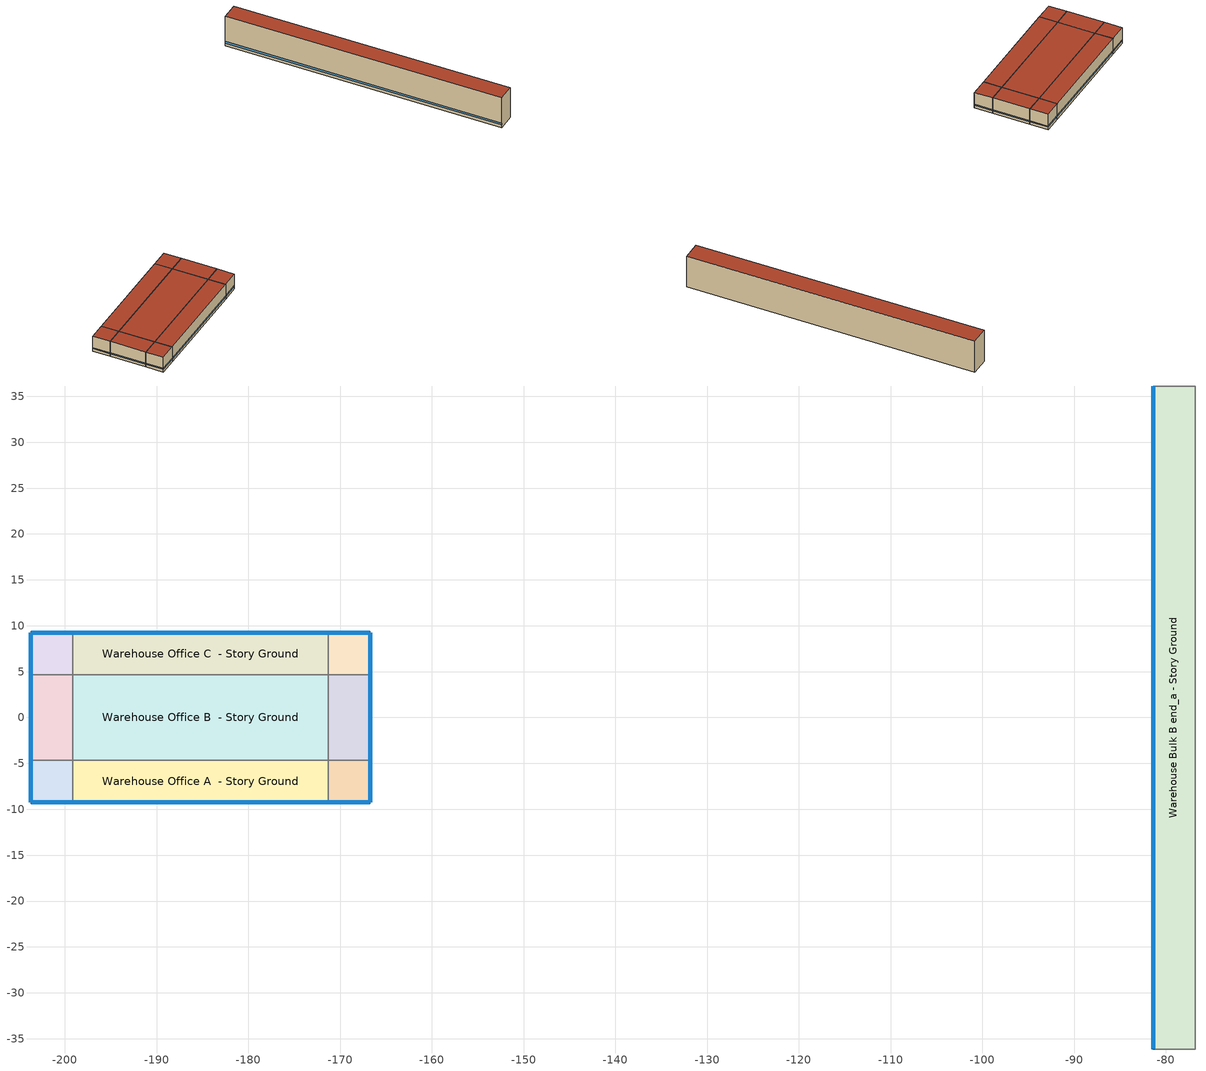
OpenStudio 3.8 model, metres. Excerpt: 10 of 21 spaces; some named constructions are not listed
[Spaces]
Warehouse Bulk B end_a - Story Ground
 floor ground (Foundation F 126 Perim 7226 Area 33036): -81.4,-36.13 -81.4,36.13 -76.83,36.13 -76.83,-36.13 z0
 wall outside: -81.4,36.13 -81.4,-36.13 z0:8.53
 wall to Warehouse Bulk C end_a - Story Ground: -76.83,36.13 -81.4,36.13 z0:8.53
 wall to Warehouse Bulk B  - Story Ground: -76.83,-36.13 -76.83,36.13 z0:8.53
 wall to Warehouse Bulk A end_a - Story Ground: -81.4,-36.13 -76.83,-36.13 z0:8.53
 window (Window U-0.75 SHGC 0.48): -81.4,36.1 -81.4,-36.1 z0.76:1.27
 roof outside: -76.83,-36.13 -76.83,36.13 -81.4,36.13 -81.4,-36.13 z8.53
Warehouse Office A end_a - Story Ground
 floor ground (Foundation F 126 Perim 914 Area 209): -203.7,-9.24 -203.7,-4.67 -199.13,-4.67 -199.13,-9.24 z0
 wall outside: -203.7,-4.67 -203.7,-9.24 -199.13,-9.24 z0:4.27
 wall to Warehouse Office B end_a - Story Ground: -199.13,-4.67 -203.7,-4.67 z0:4.27
 wall to Warehouse Office A  - Story Ground: -199.13,-9.24 -199.13,-4.67 z0:4.27
 window (Window U-0.75 SHGC 0.48): -203.68,-9.24 -199.15,-9.24 / -203.7,-4.69 -203.7,-9.21 z0.76:1.02
 roof outside: -199.13,-9.24 -199.13,-4.67 -203.7,-4.67 -203.7,-9.24 z4.27
Warehouse Office B end_a - Story Ground
 floor ground (Foundation F 126 Perim 933 Area 4267): -203.7,-4.67 -203.7,4.67 -199.13,4.67 -199.13,-4.67 z0
 wall outside: -203.7,4.67 -203.7,-4.67 z0:4.27
 wall to Warehouse Office C end_a - Story Ground: -199.13,4.67 -203.7,4.67 z0:4.27
 wall to Warehouse Office B  - Story Ground: -199.13,-4.67 -199.13,4.67 z0:4.27
 window (Window U-0.75 SHGC 0.48): -203.7,4.64 -203.7,-4.64 z0.76:1.02
 roof outside: -199.13,-4.67 -199.13,4.67 -203.7,4.67 -203.7,-4.67 z4.27
Warehouse Office C end_a - Story Ground
 floor ground (Foundation F 126 Perim 914 Area 209): -203.7,4.67 -203.7,9.24 -199.13,9.24 -199.13,4.67 z0
 wall outside: -199.13,9.24 -203.7,9.24 -203.7,4.67 z0:4.27
 wall to Warehouse Office C  - Story Ground: -199.13,4.67 -199.13,9.24 z0:4.27
 window (Window U-0.75 SHGC 0.48): -203.7,9.21 -203.7,4.69 / -199.15,9.24 -203.68,9.24 z0.76:1.02
 roof outside: -199.13,4.67 -199.13,9.24 -203.7,9.24 -203.7,4.67 z4.27
Warehouse Office A  - Story Ground
 floor ground (Foundation F 126 Perim 2781 Area 12715): -199.13,-9.24 -199.13,-4.67 -171.32,-4.67 -171.32,-9.24 z0
 wall outside: -199.13,-9.24 -171.32,-9.24 z0:4.27
 wall to Warehouse Office B  - Story Ground: -171.32,-4.67 -199.13,-4.67 z0:4.27
 wall to Warehouse Office A end_b - Story Ground: -171.32,-9.24 -171.32,-4.67 z0:4.27
 window (Window U-0.75 SHGC 0.48): -199.1,-9.24 -171.34,-9.24 z0.76:1.02
 roof outside: -171.32,-9.24 -171.32,-4.67 -199.13,-4.67 -199.13,-9.24 z4.27
Warehouse Office B  - Story Ground
 floor ground (Foundation F 126 Perim 0 Area 25957): -199.13,-4.67 -199.13,4.67 -171.32,4.67 -171.32,-4.67 z0
 wall to Warehouse Office C  - Story Ground: -171.32,4.67 -199.13,4.67 z0:4.27
 wall to Warehouse Office B end_b - Story Ground: -171.32,-4.67 -171.32,4.67 z0:4.27
 roof outside: -171.32,-4.67 -171.32,4.67 -199.13,4.67 -199.13,-4.67 z4.27
Warehouse Office C  - Story Ground
 floor ground (Foundation F 126 Perim 2781 Area 12715): -199.13,4.67 -199.13,9.24 -171.32,9.24 -171.32,4.67 z0
 wall outside: -171.32,9.24 -199.13,9.24 z0:4.27
 wall to Warehouse Office C end_b - Story Ground: -171.32,4.67 -171.32,9.24 z0:4.27
 window (Window U-0.75 SHGC 0.48): -171.34,9.24 -199.1,9.24 z0.76:1.02
 roof outside: -171.32,4.67 -171.32,9.24 -199.13,9.24 -199.13,4.67 z4.27
Warehouse Office A end_b - Story Ground
 floor ground (Foundation F 126 Perim 914 Area 209): -171.32,-9.24 -171.32,-4.67 -166.75,-4.67 -166.75,-9.24 z0
 wall outside: -171.32,-9.24 -166.75,-9.24 -166.75,-4.67 z0:4.27
 wall to Warehouse Office B end_b - Story Ground: -166.75,-4.67 -171.32,-4.67 z0:4.27
 window (Window U-0.75 SHGC 0.48): -171.29,-9.24 -166.77,-9.24 / -166.75,-9.21 -166.75,-4.69 z0.76:1.02
 roof outside: -166.75,-9.24 -166.75,-4.67 -171.32,-4.67 -171.32,-9.24 z4.27
Warehouse Office B end_b - Story Ground
 floor ground (Foundation F 126 Perim 933 Area 4267): -171.32,-4.67 -171.32,4.67 -166.75,4.67 -166.75,-4.67 z0
 wall outside: -166.75,-4.67 -166.75,4.67 z0:4.27
 wall to Warehouse Office C end_b - Story Ground: -166.75,4.67 -171.32,4.67 z0:4.27
 window (Window U-0.75 SHGC 0.48): -166.75,-4.64 -166.75,4.64 z0.76:1.02
 roof outside: -166.75,-4.67 -166.75,4.67 -171.32,4.67 -171.32,-4.67 z4.27
Warehouse Office C end_b - Story Ground
 floor ground (Foundation F 126 Perim 914 Area 209): -171.32,4.67 -171.32,9.24 -166.75,9.24 -166.75,4.67 z0
 wall outside: -166.75,4.67 -166.75,9.24 -171.32,9.24 z0:4.27
 window (Window U-0.75 SHGC 0.48): -166.77,9.24 -171.29,9.24 / -166.75,4.69 -166.75,9.21 z0.76:1.02
 roof outside: -166.75,4.67 -166.75,9.24 -171.32,9.24 -171.32,4.67 z4.27
[SizingPeriod:DesignDay] Barometric Pressure {Pa}=99595; Wind Speed {m/s}=3.6; Wind Direction {deg}=260; Rain Indicator=No; Snow Indicator=No; Day of Month=21; Day Type=SummerDesignDay; Daylight Saving Time Indicator=No; Humidity Condition Type=Wetbulb; Dry-Bulb Temperature Range Modifier Type=DefaultMultipliers; Solar Model Indicator=ASHRAETau
Name | Maximum Dry-Bulb Temperature {C} | Daily Dry-Bulb Temperature Range {deltaC} | Month | Wetbulb or DewPoint at Maximum Dry-Bulb {C} | ASHRAE Clear Sky Optical Depth for Beam Irradiance | ASHRAE Clear Sky Optical Depth for Diffuse Irradiance
Oswego Co October .4% Condns DB=>MCWB 1 | 25 | 8.7 | 10 | 18.2 | 0.342 | 2.484
Oswego Co September .4% Condns DB=>MCWB 1 | 31 | 10.4 | 9 | 21.9 | 0.371 | 2.404
[Sizing:Zone] Zone Cooling Design Supply Air Temperature Input Method=SupplyAirTemperature; Zone Cooling Design Supply Air Temperature {C}=14; Zone Cooling Design Supply Air Temperature Difference {deltaC}=11.11; Zone Heating Design Supply Air Temperature Input Method=SupplyAirTemperature; Zone Heating Design Supply Air Temperature {C}=40; Zone Heating Design Supply Air Temperature Difference {deltaC}=11.11; Zone Cooling Design Supply Air Humidity Ratio {kg-H2O/kg-air}=0.0085; Zone Heating Design Supply Air Humidity Ratio {kg-H2O/kg-air}=0.008; Cooling Design Air Flow Method=DesignDay; Heating Design Air Flow Method=DesignDay; Account for Dedicated Outdoor Air System=No; Dedicated Outdoor Air System Control Strategy=NeutralSupplyAir; Dedicated Outdoor Air Low Setpoint Temperature for Design {C}=autosize; Dedicated Outdoor Air High Setpoint Temperature for Design {C}=autosize; Zone Load Sizing Method=Sensible Load Only No Latent Load; Zone Latent Cooling Design Supply Air Humidity Ratio Input Method=HumidityRatioDifference; Zone Cooling Design Supply Air Humidity Ratio Difference {kgWater/kgDryAir}=0.005; Zone Latent Heating Design Supply Air Humidity Ratio Input Method=HumidityRatioDifference; Zone Humidification Design Supply Air Humidity Ratio Difference {kgWater/kgDryAir}=0.005
Zone Warehouse Bulk A end_a - Story Ground; Zone Warehouse Bulk B end_a - Story Ground; Zone Warehouse Bulk C end_a - Story Ground; Zone Warehouse Bulk A  - Story Ground; Zone Warehouse Bulk B  - Story Ground; Zone Warehouse Bulk C  - Story Ground; Zone Warehouse Fine A  - Story Ground; Zone Warehouse Fine B  - Story Ground; Zone Warehouse Fine C  - Story Ground; Zone Warehouse Fine A end_b - Story Ground; Zone Warehouse Fine B end_b - Story Ground; Zone Warehouse Fine C end_b - Story Ground; Zone Warehouse Office A end_a - Story Ground; Zone Warehouse Office B end_a - Story Ground; Zone Warehouse Office C end_a - Story Ground; Zone Warehouse Office A  - Story Ground; Zone Warehouse Office B  - Story Ground; Zone Warehouse Office C  - Story Ground; Zone Warehouse Office A end_b - Story Ground; Zone Warehouse Office B end_b - Story Ground; Zone Warehouse Office C end_b - Story Ground
[Zone equipment]
Zone Warehouse Bulk A end_a - Story Ground: Zone Warehouse Bulk A end_a - Story Ground Electric Baseboard
Zone Warehouse Bulk B end_a - Story Ground: Zone Warehouse Bulk B end_a - Story Ground Electric Baseboard
Zone Warehouse Bulk C end_a - Story Ground: Zone Warehouse Bulk C end_a - Story Ground Electric Baseboard
Zone Warehouse Bulk A  - Story Ground: Zone Warehouse Bulk A  - Story Ground Electric Baseboard
Zone Warehouse Bulk B  - Story Ground: Zone Warehouse Bulk B  - Story Ground Electric Baseboard
Zone Warehouse Bulk C  - Story Ground: Zone Warehouse Bulk C  - Story Ground Electric Baseboard
Zone Warehouse Fine A  - Story Ground: Zone Warehouse Fine A  - Story Ground Electric Baseboard
Zone Warehouse Fine B  - Story Ground: Zone Warehouse Fine B  - Story Ground Electric Baseboard
Zone Warehouse Fine C  - Story Ground: Zone Warehouse Fine C  - Story Ground Electric Baseboard
Zone Warehouse Fine A end_b - Story Ground: Zone Warehouse Fine A end_b - Story Ground Electric Baseboard
Zone Warehouse Fine B end_b - Story Ground: Zone Warehouse Fine B end_b - Story Ground Electric Baseboard
Zone Warehouse Fine C end_b - Story Ground: Zone Warehouse Fine C end_b - Story Ground Electric Baseboard
Zone Warehouse Office A end_a - Story Ground: Zone Warehouse Office A end_a - Story Ground Electric Baseboard
Zone Warehouse Office B end_a - Story Ground: Zone Warehouse Office B end_a - Story Ground Electric Baseboard
Zone Warehouse Office C end_a - Story Ground: Zone Warehouse Office C end_a - Story Ground Electric Baseboard
Zone Warehouse Office A  - Story Ground: Zone Warehouse Office A  - Story Ground Electric Baseboard
Zone Warehouse Office B  - Story Ground: Zone Warehouse Office B  - Story Ground Electric Baseboard
Zone Warehouse Office C  - Story Ground: Zone Warehouse Office C  - Story Ground Electric Baseboard
Zone Warehouse Office A end_b - Story Ground: Zone Warehouse Office A end_b - Story Ground Electric Baseboard
Zone Warehouse Office B end_b - Story Ground: Zone Warehouse Office B end_b - Story Ground Electric Baseboard
Zone Warehouse Office C end_b - Story Ground: Zone Warehouse Office C end_b - Story Ground Electric Baseboard
[ZoneHVAC:Baseboard:Convective:Electric] Availability Schedule=Always On Discrete; Efficiency=1
Name | Nominal Capacity {W}
Zone Warehouse Bulk A  - Story Ground Electric Baseboard | 73607.7
Zone Warehouse Bulk A end_a - Story Ground Electric Baseboard | 5301.35
Zone Warehouse Bulk B  - Story Ground Electric Baseboard | 367470
Zone Warehouse Bulk B end_a - Story Ground Electric Baseboard | 49018.8
Zone Warehouse Bulk C  - Story Ground Electric Baseboard | 73673.9
Zone Warehouse Bulk C end_a - Story Ground Electric Baseboard | 5304.29
Zone Warehouse Fine A  - Story Ground Electric Baseboard | 31116.6
Zone Warehouse Fine A end_b - Story Ground Electric Baseboard | 5368.44
Zone Warehouse Fine B  - Story Ground Electric Baseboard | 167383
Zone Warehouse Fine B end_b - Story Ground Electric Baseboard | 50101.8
Zone Warehouse Fine C  - Story Ground Electric Baseboard | 31145.6
Zone Warehouse Fine C end_b - Story Ground Electric Baseboard | 5371.46
Zone Warehouse Office A  - Story Ground Electric Baseboard | 20403.9
Zone Warehouse Office A end_a - Story Ground Electric Baseboard; Zone Warehouse Office C end_b - Story Ground Electric Baseboard | 4880.55
Zone Warehouse Office A end_b - Story Ground Electric Baseboard | 4878.79
Zone Warehouse Office B  - Story Ground Electric Baseboard | 24143
Zone Warehouse Office B end_a - Story Ground Electric Baseboard | 7049.85
Zone Warehouse Office B end_b - Story Ground Electric Baseboard | 7046.15
Zone Warehouse Office C  - Story Ground Electric Baseboard | 20414.9
Zone Warehouse Office C end_a - Story Ground Electric Baseboard | 4882.32
[Schedule:Ruleset]
Name | Default Day Schedule | Summer Design Day Schedule | Winter Design Day Schedule
Warehouse Bldg Occ | Warehouse Bldg Occ Default | Warehouse Bldg Occ Summer Design Day | Warehouse Bldg Occ Winter Design Day
Warehouse Activity | Warehouse Activity Default | Warehouse Activity Summer Design Day | Warehouse Activity Winter Design Day
Warehouse BLDG_LIGHT_STORAGE_SCH | Warehouse BLDG_LIGHT_STORAGE_SCH Default | Warehouse BLDG_LIGHT_STORAGE_SCH Summer Design Day | Warehouse BLDG_LIGHT_STORAGE_SCH Winter Design Day
Warehouse Bldg Equip | Warehouse Bldg Equip Default | Warehouse Bldg Equip Summer Design Day | Warehouse Bldg Equip Winter Design Day
Clothing Schedule | Clothing Schedule Default Winter Clothes
Warehouse BLDG_LIGHT_OFFICE_SCH | Warehouse BLDG_LIGHT_OFFICE_SCH Default | Warehouse BLDG_LIGHT_OFFICE_SCH Summer Design Day | Warehouse BLDG_LIGHT_OFFICE_SCH Winter Design Day
Warehouse Office_Plug_SCH | Warehouse Office_Plug_SCH Default | Warehouse Office_Plug_SCH Summer Design Day | Warehouse Office_Plug_SCH Winter Design Day
Warehouse Cooling Setpoint | Warehouse Cooling Setpoint Default | Warehouse Cooling Setpoint Summer Design Day
[Schedule:Day]
Warehouse Bldg Occ Default: Average, 4, 15, 0, 4, 30, 0.0375, 4, 45, 0.075, 5, 0, 0.1125, 5, 15, 0.15, 5, 30, 0.2875, 5, 45, 0.425, 6, 0, 0.5625, 6, 15, 0.7, 6, 30, 0.75, 6, 45, 0.8, 7, 0, 0.85, 7, 15, 0.9, 10, 22, 0.9, 10, 37, 0.8, 10, 52, 0.7, 11, 7, 0.6, 11, 22, 0.5, 11, 37, 0.5875, 11, 52, 0.675, 12, 7, 0.7625, 12, 22, 0.85, 15, 30, 0.85, 15, 45, 0.6875, 16, 0, 0.525, 16, 15, 0.3625, 16, 30, 0.2, 16, 45, 0.15, 17, 0, 0.1, 17, 15, 0.05, 17, 30, 0, 24, 0, 0
Warehouse Bldg Occ Summer Design Day; Warehouse BLDG_LIGHT_STORAGE_SCH Summer Design Day; Always On Default; Clothing Schedule Default Winter Clothes; Warehouse BLDG_LIGHT_OFFICE_SCH Summer Design Day; Warehouse Office_Plug_SCH Summer Design Day: 24, 0, 1
Warehouse Bldg Occ Winter Design Day; Warehouse BLDG_LIGHT_STORAGE_SCH Winter Design Day; Work Efficiency Schedule Default; Warehouse BLDG_LIGHT_OFFICE_SCH Winter Design Day; Warehouse Office_Plug_SCH Winter Design Day: 24, 0, 0
Warehouse Bldg Occ WntrDsn|Wknd Day: Average, 7, 30, 0, 24, 0, 0
Warehouse Activity Default; autogen Warehouse Activity 0_day_sch: Average, 24, 0, 120
Warehouse Activity Winter Design Day; Warehouse Activity Summer Design Day: 24, 0, 120
Warehouse BLDG_LIGHT_STORAGE_SCH Default: Average, 7, 30, 0.1, 24, 0, 0.1
Warehouse BLDG_LIGHT_STORAGE_SCH Wkdy Day: Average, 4, 15, 0.1, 4, 30, 0.225, 4, 45, 0.35, 5, 0, 0.475, 5, 15, 0.6, 5, 30, 0.6375, 5, 45, 0.675, 6, 0, 0.7125, 6, 15, 0.75, 6, 30, 0.775, 6, 45, 0.8, 7, 0, 0.825, 7, 15, 0.85, 15, 30, 0.85, 15, 45, 0.825, 16, 0, 0.8, 16, 15, 0.775, 16, 30, 0.75, 16, 45, 0.7125, 17, 0, 0.675, 17, 15, 0.6375, 17, 30, 0.6, 17, 45, 0.475, 18, 0, 0.35, 18, 15, 0.225, 18, 30, 0.1, 24, 0, 0.1
Warehouse Bldg Equip Default: Average, 5, 45, 0.25, 17, 0, 1, 24, 0, 0.25
Warehouse Bldg Equip Summer Design Day; Warehouse Bldg Equip Winter Design Day: 8, 0, 0.25, 17, 0, 1, 24, 0, 0.25
Warehouse Bldg Equip Wknd|Hol Day: Average, 7, 30, 0.25, 24, 0, 0.25
Clothing Schedule Summer Clothes: 24, 0, 0.5
Air Velocity Schedule Default: 24, 0, 0.2
Warehouse BLDG_LIGHT_OFFICE_SCH Default: Average, 7, 30, 0.18, 24, 0, 0.18
Warehouse BLDG_LIGHT_OFFICE_SCH Wkdy Day: Average, 3, 15, 0.18, 3, 30, 0.184186, 3, 45, 0.188371, 4, 0, 0.192556, 4, 15, 0.196742, 4, 30, 0.237373, 4, 45, 0.278005, 5, 0, 0.318636, 5, 15, 0.359268, 5, 30, 0.434115, 5, 45, 0.508963, 6, 0, 0.583811, 6, 15, 0.658658, 10, 22, 0.658658, 10, 37, 0.639412, 10, 52, 0.620165, 11, 7, 0.600919, 11, 22, 0.581672, 11, 37, 0.600919, 11, 52, 0.620165, 12, 7, 0.639412, 12, 22, 0.658658, 16, 30, 0.658658, 16, 45, 0.624442, 17, 0, 0.590226, 17, 15, 0.55601, 17, 30, 0.521794, 17, 45, 0.436345, 18, 0, 0.350897, 18, 15, 0.265448, 18, 30, 0.18, 24, 0, 0.18
Warehouse Office_Plug_SCH Default: Average, 7, 30, 0.25545, 24, 0, 0.25545
Warehouse Office_Plug_SCH Wkdy Day: Average, 3, 15, 0.25545, 3, 30, 0.264289, 3, 45, 0.273128, 4, 0, 0.281967, 4, 15, 0.290807, 4, 30, 0.339274, 4, 45, 0.387742, 5, 0, 0.43621, 5, 15, 0.484677, 5, 30, 0.605847, 5, 45, 0.727016, 6, 0, 0.848186, 6, 15, 0.969355, 16, 30, 0.969355, 16, 45, 0.848186, 17, 0, 0.727016, 17, 15, 0.605847, 17, 30, 0.484677, 17, 45, 0.427371, 18, 0, 0.370064, 18, 15, 0.312757, 18, 30, 0.25545, 24, 0, 0.25545
Warehouse HtgSetp Sat Day: Average, 1, 30, 21.1, 13, 30, 15.6, 24, 0, 21.1
Warehouse HtgSetp Sun Day: Average, 7, 30, 15.6, 24, 0, 15.6
Warehouse Cooling Setpoint Default: Average, 7, 30, 29.5556, 24, 0, 29.5556
Warehouse Cooling Setpoint Sat Day: Average, 15, 30, 29.5556, 24, 0, 29.5556
Warehouse Cooling Setpoint Summer Design Day: 6, 0, 30, 17, 0, 24, 24, 0, 30
Warehouse Cooling Setpoint Wkdy|SmrDsn Day: Average, 3, 45, 29.5556, 17, 0, 24, 24, 0, 29.5556
Building Hours of Operation NonResidential Sunday; Building Hours of Operation NonResidential Sunday 1: 7, 30, 0, 23, 0, 1, 24, 0, 0
autogen Warehouse ClgSetp BulkStorage 0_day_sch: Average, 24, 0, 50
autogen Warehouse ClgSetp FineStorage 0_day_sch: Average, 24, 0, 26.7
autogen Warehouse HtgSetp BulkStorage 0_day_sch; autogen Warehouse HtgSetp FineStorage 0_day_sch: Average, 24, 0, 16.1111
Infiltration HVAC Off Schedule Schedule Day 0 1: 7, 30, 1, 23, 0, 0, 24, 0, 1
[Schedule:Rule]
Schedule Rule 1: Schedule Ruleset=Warehouse Bldg Occ; Rule Order=0; Day Schedule=Warehouse Bldg Occ WntrDsn|Wknd Day; Apply Sunday=Yes; Apply Saturday=Yes; Date Specification Type=DateRange; Start Month=1; Start Day=1; End Month=12; End Day=31
Schedule Rule 2: Schedule Ruleset=Warehouse BLDG_LIGHT_STORAGE_SCH; Rule Order=0; Day Schedule=Warehouse BLDG_LIGHT_STORAGE_SCH Wkdy Day; Date Specification Type=DateRange; Start Month=1; Start Day=1; End Month=12; End Day=31; Apply Monday=Yes; Apply Tuesday=Yes; Apply Wednesday=Yes; Apply Thursday=Yes; Apply Friday=Yes
Schedule Rule 4: Schedule Ruleset=Warehouse Bldg Equip; Rule Order=0; Day Schedule=Warehouse Bldg Equip Wknd|Hol Day; Apply Sunday=Yes; Apply Saturday=Yes; Date Specification Type=DateRange; Start Month=1; Start Day=1; End Month=12; End Day=31
Schedule Rule 5: Schedule Ruleset=Clothing Schedule; Rule Order=0; Day Schedule=Clothing Schedule Summer Clothes; Date Specification Type=DateRange; Start Month=5; Start Day=1; End Month=9; End Day=30
Schedule Rule 6: Schedule Ruleset=Warehouse BLDG_LIGHT_OFFICE_SCH; Rule Order=0; Day Schedule=Warehouse BLDG_LIGHT_OFFICE_SCH Wkdy Day; Date Specification Type=DateRange; Start Month=1; Start Day=1; End Month=12; End Day=31; Apply Monday=Yes; Apply Tuesday=Yes; Apply Wednesday=Yes; Apply Thursday=Yes; Apply Friday=Yes
Schedule Rule 7: Schedule Ruleset=Warehouse Office_Plug_SCH; Rule Order=0; Day Schedule=Warehouse Office_Plug_SCH Wkdy Day; Date Specification Type=DateRange; Start Month=1; Start Day=1; End Month=12; End Day=31; Apply Monday=Yes; Apply Tuesday=Yes; Apply Wednesday=Yes; Apply Thursday=Yes; Apply Friday=Yes
Schedule Rule 10: Schedule Ruleset=Warehouse Cooling Setpoint; Rule Order=1; Day Schedule=Warehouse Cooling Setpoint Sat Day; Apply Saturday=Yes; Date Specification Type=DateRange; Start Month=1; Start Day=1; End Month=12; End Day=31
Schedule Rule 11: Schedule Ruleset=Warehouse Cooling Setpoint; Rule Order=0; Day Schedule=Warehouse Cooling Setpoint Wkdy|SmrDsn Day; Date Specification Type=DateRange; Start Month=1; Start Day=1; End Month=12; End Day=31; Apply Monday=Yes; Apply Tuesday=Yes; Apply Wednesday=Yes; Apply Thursday=Yes; Apply Friday=Yes
autogen Warehouse Activity 0: Schedule Ruleset=Warehouse Activity; Rule Order=0; Day Schedule=autogen Warehouse Activity 0_day_sch; Apply Sunday=Yes; Apply Saturday=Yes; Date Specification Type=SpecificDates; Apply Monday=Yes; Apply Tuesday=Yes; Apply Wednesday=Yes; Apply Thursday=Yes; Apply Friday=Yes; Specific Month 1=1; Specific Day 1=6; Specific Month 2=1; Specific Day 2=7; Specific Month 3=1; Specific Day 3=13; Specific Month 4=1; Specific Day 4=14; Specific Month 5=1; Specific Day 5=20; Specific Month 6=1; Specific Day 6=21; Specific Month 7=1; Specific Day 7=27; Specific Month 8=1; Specific Day 8=28; Specific Month 9=2; Specific Day 9=3; Specific Month 10=2; Specific Day 10=4; Specific Month 11=2; Specific Day 11=10; Specific Month 12=2; Specific Day 12=11; Specific Month 13=2; Specific Day 13=17; Specific Month 14=2; Specific Day 14=18; Specific Month 15=2; Specific Day 15=24; Specific Month 16=2; Specific Day 16=25; Specific Month 17=3; Specific Day 17=3; Specific Month 18=3; Specific Day 18=4; Specific Month 19=3; Specific Day 19=10; Specific Month 20=3; Specific Day 20=11; Specific Month 21=3; Specific Day 21=17; Specific Month 22=3; Specific Day 22=18; Specific Month 23=3; Specific Day 23=24; Specific Month 24=3; Specific Day 24=25; Specific Month 25=3; Specific Day 25=31; Specific Month 26=4; Specific Day 26=1; Specific Month 27=4; Specific Day 27=7; Specific Month 28=4; Specific Day 28=8; Specific Month 29=4; Specific Day 29=14; Specific Month 30=4; Specific Day 30=15; Specific Month 31=4; Specific Day 31=21; Specific Month 32=4; Specific Day 32=22; Specific Month 33=4; Specific Day 33=28; Specific Month 34=4; Specific Day 34=29; Specific Month 35=5; Specific Day 35=5; Specific Month 36=5; Specific Day 36=6; Specific Month 37=5; Specific Day 37=12; Specific Month 38=5; Specific Day 38=13; Specific Month 39=5; Specific Day 39=19; Specific Month 40=5; Specific Day 40=20; Specific Month 41=5; Specific Day 41=26; Specific Month 42=5; Specific Day 42=27; Specific Month 43=6; Specific Day 43=2; Specific Month 44=6; Specific Day 44=3; Specific Month 45=6; Specific Day 45=9; Specific Month 46=6; Specific Day 46=10; Specific Month 47=6; Specific Day 47=16; Specific Month 48=6; Specific Day 48=17; Specific Month 49=6; Specific Day 49=23; Specific Month 50=6; Specific Day 50=24; Specific Month 51=6; Specific Day 51=30; Specific Month 52=7; Specific Day 52=1; Specific Month 53=7; Specific Day 53=7; Specific Month 54=7; Specific Day 54=8; Specific Month 55=7; Specific Day 55=14; Specific Month 56=7; Specific Day 56=15; Specific Month 57=7; Specific Day 57=21; Specific Month 58=7; Specific Day 58=22; Specific Month 59=7; Specific Day 59=28; Specific Month 60=7; Specific Day 60=29; Specific Month 61=8; Specific Day 61=4; Specific Month 62=8; Specific Day 62=5; Specific Month 63=8; Specific Day 63=11; Specific Month 64=8; Specific Day 64=12; Specific Month 65=8; Specific Day 65=18; Specific Month 66=8; Specific Day 66=19; Specific Month 67=8; Specific Day 67=25; Specific Month 68=8; Specific Day 68=26; Specific Month 69=9; Specific Day 69=1; Specific Month 70=9; Specific Day 70=2; Specific Month 71=9; Specific Day 71=8; Specific Month 72=9; Specific Day 72=9; Specific Month 73=9; Specific Day 73=15; Specific Month 74=9; Specific Day 74=16; Specific Month 75=9; Specific Day 75=22; Specific Month 76=9; Specific Day 76=23; Specific Month 77=9; Specific Day 77=29; Specific Month 78=9; Specific Day 78=30; Specific Month 79=10; Specific Day 79=6; Specific Month 80=10; Specific Day 80=7; Specific Month 81=10; Specific Day 81=13; Specific Month 82=10; Specific Day 82=14; Specific Month 83=10; Specific Day 83=20; Specific Month 84=10; Specific Day 84=21; Specific Month 85=10; Specific Day 85=27; Specific Month 86=10; Specific Day 86=28; Specific Month 87=11; Specific Day 87=3; Specific Month 88=11; Specific Day 88=4; Specific Month 89=11; Specific Day 89=10; Specific Month 90=11; Specific Day 90=11; Specific Month 91=11; Specific Day 91=17; Specific Month 92=11; Specific Day 92=18; Specific Month 93=11; Specific Day 93=24; Specific Month 94=11; Specific Day 94=25; Specific Month 95=12; Specific Day 95=1; Specific Month 96=12; Specific Day 96=2; Specific Month 97=12; Specific Day 97=8; Specific Month 98=12; Specific Day 98=9; Specific Month 99=12; Specific Day 99=15; Specific Month 100=12; Specific Day 100=16; Specific Month 101=12; Specific Day 101=22; Specific Month 102=12; Specific Day 102=23; Specific Month 103=12; Specific Day 103=29; Specific Month 104=12; Specific Day 104=30
[Schedule:Constant]
Always On Discrete: Value=1
